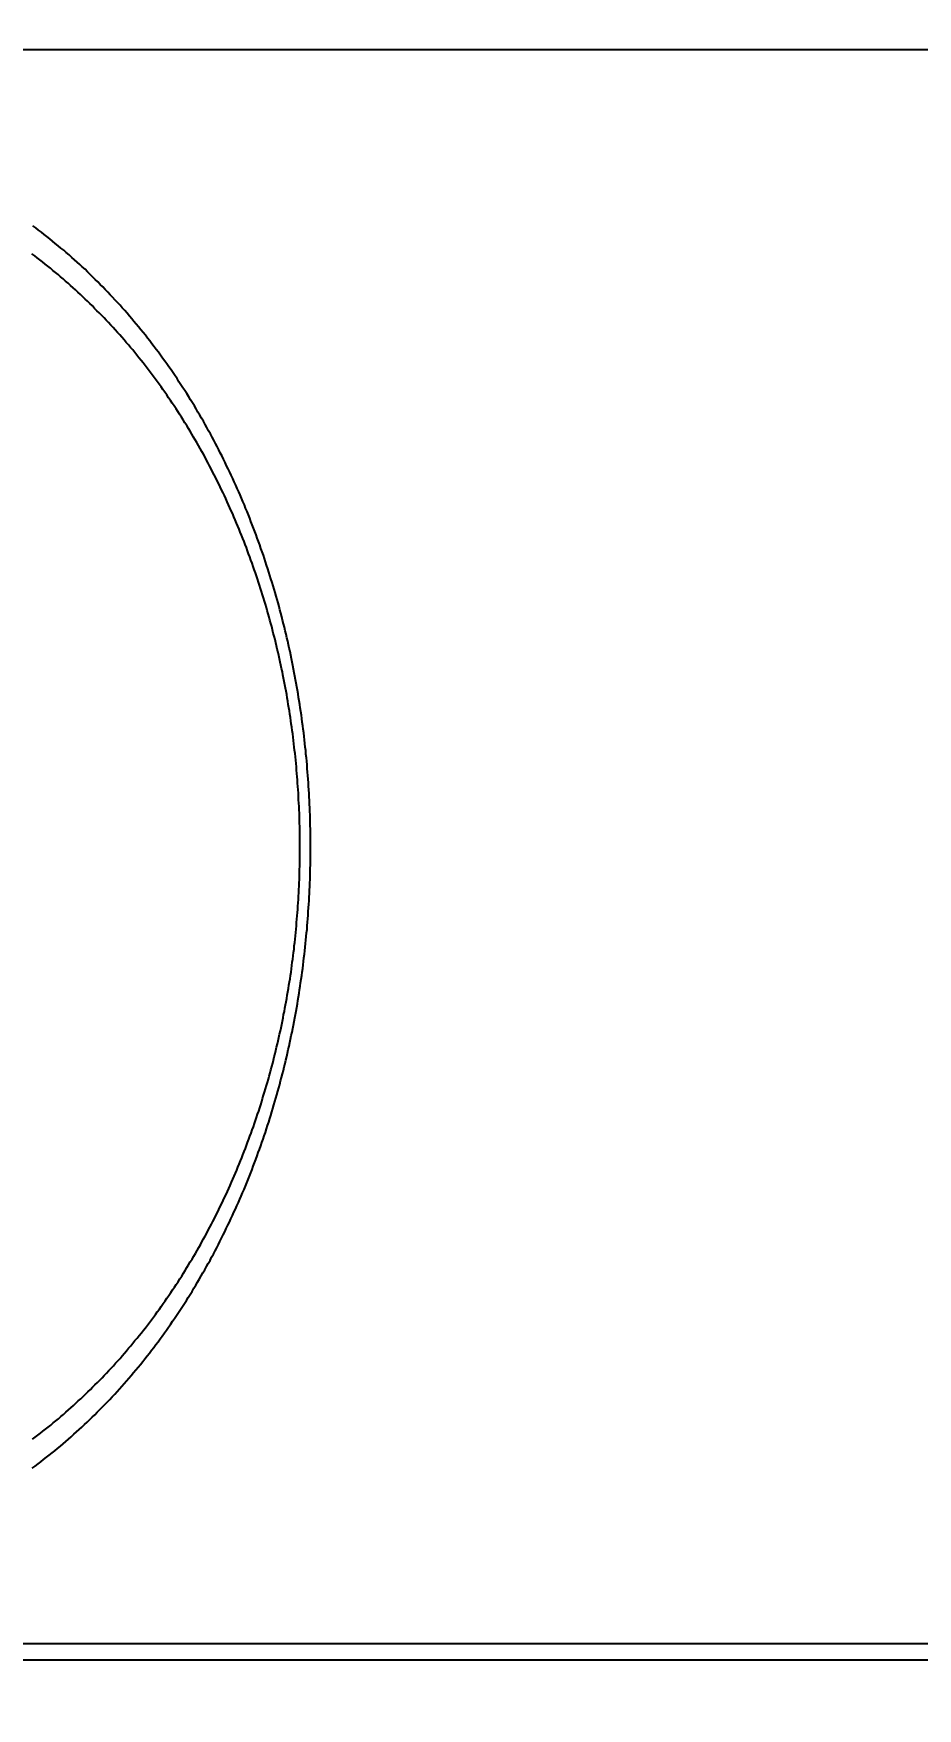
# Model space of a CAD drawing. Header units: millimetres. Extents: x 0 to 3800, y -67 to 2530.
# Drawn here: x 2318.12 to 2324.26, y 1502.66 to 1514.29 of the extents above; entities that cross this region are included whole.
import ezdxf

# ---------------------------------------------------------------- set-up
doc = ezdxf.new("R2010")
doc.units = ezdxf.units.MM
doc.layers.add('내부선 및 부속', color=4, linetype='Continuous')
doc.layers.add('치수선', color=7, linetype='Continuous')
doc.styles.add('____', font='')
doc.styles.get('____').set_extended_font_data('굴림')
doc.dimstyles.new('MSADIM', dxfattribs={"dimtxt": 33, "dimasz": 17, "dimexe": 10, "dimexo": 7.5, "dimgap": 10, "dimtad": 0, "dimtih": 1, "dimtoh": 1, "dimdec": 0, "dimzin": 1, "dimdsep": 46, "dimtxsty": '____', "dimcen": 11.25, "dimadec": 0, "dimazin": 0, "dimtfac": 1, "dimtdec": 0, "dimtix": 1, "dimtmove": 0, "dimatfit": 3, "dimfxl": 1, "dimtolj": 1, "dimtzin": 1, "dimarcsym": 0})

# ---------------------------------------------------------------- blocks, each defined once
blk = doc.blocks.new('*D35')
at = {"layer": '치수선', "color": 0, "linetype": 'Continuous', "lineweight": -2, "transparency": 16777216}
for p, q in [((2924.524, 1577.512), (2924.524, 1252.002)), ((2244.524, 1269.502), (2244.524, 1272.002)), ((2261.524, 1262.002), (2547.243, 1262.002)), ((2907.524, 1262.002), (2621.804, 1262.002))]:
    blk.add_line(p, q, dxfattribs=at)
at = {"layer": '치수선', "color": 0, "linetype": 'Continuous', "transparency": 16777216}
for points in [[(2261.524, 1264.835), (2261.524, 1259.168), (2244.524, 1262.002)], [(2907.524, 1264.835), (2907.524, 1259.168), (2924.524, 1262.002)]]:
    blk.add_solid(points, dxfattribs=at)
at = {"layer": '치수선', "color": 0, "linetype": 'Continuous', "transparency": 16777216, "insert": (2584.524, 1262.002), "char_height": 25, "attachment_point": 5, "style": '____'}
blk.add_mtext('\\A1;680', dxfattribs=at)

msp = doc.modelspace()

# ---------------------------------------------------------------- linework, layer by layer
at = {"layer": '내부선 및 부속', "linetype": 'Continuous'}
for p, q in [((2355.662, 1514.172), (2313.385, 1514.172)), ((2355.662, 1503.108), (2313.385, 1503.108)), ((2355.422, 1502.994), (2313.625, 1502.994))]:
    msp.add_line(p, q, dxfattribs=at)
at = {"layer": '내부선 및 부속', "linetype": 'Continuous', "flags": 128}
for points in [[(2318.114, 1504.326), (2318.134, 1504.341), (2318.154, 1504.356), (2318.173, 1504.371), (2318.193, 1504.386), (2318.212, 1504.402), (2318.232, 1504.417), (2318.251, 1504.433), (2318.27, 1504.448), (2318.29, 1504.464), (2318.309, 1504.48), (2318.328, 1504.496), (2318.347, 1504.512), (2318.365, 1504.529), (2318.384, 1504.545), (2318.403, 1504.562), (2318.421, 1504.578), (2318.439, 1504.595), (2318.458, 1504.612), (2318.476, 1504.629), (2318.494, 1504.646), (2318.512, 1504.663), (2318.53, 1504.68), (2318.548, 1504.698), (2318.565, 1504.715), (2318.583, 1504.733), (2318.6, 1504.751), (2318.618, 1504.768), (2318.635, 1504.786), (2318.652, 1504.804), (2318.669, 1504.823), (2318.686, 1504.841), (2318.703, 1504.859), (2318.719, 1504.877), (2318.736, 1504.896), (2318.752, 1504.915), (2318.769, 1504.933), (2318.785, 1504.952), (2318.801, 1504.971), (2318.817, 1504.99), (2318.833, 1505.009), (2318.849, 1505.028), (2318.865, 1505.047), (2318.881, 1505.067), (2318.896, 1505.086), (2318.911, 1505.106), (2318.927, 1505.125), (2318.942, 1505.145), (2318.957, 1505.165), (2318.972, 1505.184), (2318.987, 1505.204), (2319.002, 1505.224), (2319.016, 1505.244), (2319.031, 1505.265), (2319.045, 1505.285), (2319.06, 1505.305), (2319.074, 1505.325), (2319.088, 1505.346), (2319.102, 1505.366), (2319.116, 1505.387), (2319.13, 1505.408), (2319.143, 1505.428), (2319.157, 1505.449), (2319.17, 1505.47), (2319.184, 1505.491), (2319.197, 1505.512), (2319.21, 1505.533), (2319.223, 1505.554), (2319.236, 1505.576), (2319.249, 1505.597), (2319.262, 1505.618), (2319.274, 1505.64), (2319.287, 1505.661), (2319.299, 1505.683), (2319.311, 1505.704), (2319.324, 1505.726), (2319.336, 1505.748), (2319.348, 1505.769), (2319.359, 1505.791), (2319.371, 1505.813), (2319.383, 1505.835), (2319.394, 1505.857), (2319.406, 1505.879), (2319.417, 1505.901), (2319.428, 1505.924), (2319.439, 1505.946), (2319.45, 1505.968), (2319.461, 1505.99), (2319.472, 1506.013), (2319.483, 1506.035), (2319.493, 1506.058), (2319.504, 1506.08), (2319.514, 1506.103), (2319.524, 1506.125), (2319.535, 1506.148), (2319.535, 1506.148), (2319.545, 1506.171), (2319.555, 1506.194), (2319.564, 1506.216), (2319.574, 1506.239), (2319.584, 1506.262), (2319.593, 1506.285), (2319.603, 1506.308), (2319.612, 1506.331), (2319.621, 1506.354), (2319.631, 1506.377), (2319.64, 1506.401), (2319.648, 1506.424), (2319.657, 1506.447), (2319.666, 1506.47), (2319.675, 1506.494), (2319.683, 1506.517), (2319.691, 1506.54), (2319.7, 1506.564), (2319.708, 1506.587), (2319.716, 1506.611), (2319.724, 1506.634), (2319.732, 1506.658), (2319.74, 1506.682), (2319.747, 1506.705), (2319.755, 1506.729), (2319.763, 1506.753), (2319.77, 1506.776), (2319.777, 1506.8), (2319.784, 1506.824), (2319.791, 1506.848), (2319.798, 1506.871), (2319.805, 1506.895), (2319.812, 1506.919), (2319.819, 1506.943), (2319.825, 1506.967), (2319.832, 1506.991), (2319.838, 1507.015), (2319.845, 1507.039), (2319.851, 1507.063), (2319.857, 1507.087), (2319.863, 1507.112), (2319.869, 1507.136), (2319.874, 1507.16), (2319.88, 1507.184), (2319.886, 1507.208), (2319.891, 1507.232), (2319.897, 1507.257), (2319.902, 1507.281), (2319.907, 1507.305), (2319.912, 1507.33), (2319.917, 1507.354), (2319.922, 1507.378), (2319.927, 1507.403), (2319.932, 1507.427), (2319.936, 1507.452), (2319.941, 1507.476), (2319.945, 1507.5), (2319.95, 1507.525), (2319.954, 1507.549), (2319.958, 1507.574), (2319.962, 1507.598), (2319.966, 1507.623), (2319.97, 1507.648), (2319.974, 1507.672), (2319.977, 1507.697), (2319.981, 1507.721), (2319.984, 1507.746), (2319.988, 1507.771), (2319.991, 1507.795), (2319.994, 1507.82), (2319.997, 1507.845), (2320, 1507.869), (2320.003, 1507.894), (2320.006, 1507.919), (2320.009, 1507.943), (2320.011, 1507.968), (2320.014, 1507.993), (2320.016, 1508.018), (2320.018, 1508.042), (2320.021, 1508.067), (2320.023, 1508.092), (2320.025, 1508.117), (2320.027, 1508.141), (2320.029, 1508.166), (2320.03, 1508.191), (2320.032, 1508.216), (2320.034, 1508.241), (2320.035, 1508.265), (2320.036, 1508.29), (2320.038, 1508.315), (2320.039, 1508.34), (2320.04, 1508.365), (2320.041, 1508.389), (2320.042, 1508.414), (2320.043, 1508.439), (2320.043, 1508.464), (2320.044, 1508.489), (2320.045, 1508.514), (2320.045, 1508.539), (2320.045, 1508.563), (2320.045, 1508.563), (2320.046, 1508.588), (2320.046, 1508.613), (2320.046, 1508.638), (2320.046, 1508.663), (2320.046, 1508.688), (2320.045, 1508.712), (2320.045, 1508.737), (2320.045, 1508.762), (2320.044, 1508.787), (2320.044, 1508.812), (2320.043, 1508.837), (2320.042, 1508.862), (2320.041, 1508.886), (2320.04, 1508.911), (2320.039, 1508.936), (2320.038, 1508.961), (2320.037, 1508.986), (2320.035, 1509.011), (2320.034, 1509.035), (2320.032, 1509.06), (2320.031, 1509.085), (2320.029, 1509.11), (2320.027, 1509.135), (2320.025, 1509.159), (2320.023, 1509.184), (2320.021, 1509.209), (2320.019, 1509.234), (2320.017, 1509.258), (2320.014, 1509.283), (2320.012, 1509.308), (2320.009, 1509.333), (2320.006, 1509.357), (2320.004, 1509.382), (2320.001, 1509.407), (2319.998, 1509.431), (2319.995, 1509.456), (2319.992, 1509.481), (2319.988, 1509.505), (2319.985, 1509.53), (2319.982, 1509.555), (2319.978, 1509.579), (2319.974, 1509.604), (2319.971, 1509.628), (2319.967, 1509.653), (2319.963, 1509.677), (2319.959, 1509.702), (2319.955, 1509.727), (2319.95, 1509.751), (2319.946, 1509.775), (2319.942, 1509.8), (2319.937, 1509.824), (2319.933, 1509.849), (2319.928, 1509.873), (2319.923, 1509.898), (2319.918, 1509.922), (2319.913, 1509.946), (2319.908, 1509.971), (2319.903, 1509.995), (2319.898, 1510.019), (2319.892, 1510.043), (2319.887, 1510.068), (2319.881, 1510.092), (2319.876, 1510.116), (2319.87, 1510.14), (2319.864, 1510.164), (2319.858, 1510.189), (2319.852, 1510.213), (2319.846, 1510.237), (2319.839, 1510.261), (2319.833, 1510.285), (2319.827, 1510.309), (2319.82, 1510.333), (2319.813, 1510.357), (2319.807, 1510.381), (2319.8, 1510.405), (2319.793, 1510.428), (2319.786, 1510.452), (2319.779, 1510.476), (2319.771, 1510.5), (2319.764, 1510.524), (2319.756, 1510.547), (2319.749, 1510.571), (2319.741, 1510.595), (2319.733, 1510.618), (2319.726, 1510.642), (2319.718, 1510.665), (2319.71, 1510.689), (2319.701, 1510.712), (2319.693, 1510.736), (2319.685, 1510.759), (2319.676, 1510.782), (2319.668, 1510.806), (2319.659, 1510.829), (2319.65, 1510.852), (2319.641, 1510.876), (2319.632, 1510.899), (2319.623, 1510.922), (2319.614, 1510.945), (2319.605, 1510.968), (2319.595, 1510.991), (2319.595, 1510.991), (2319.586, 1511.014), (2319.576, 1511.037), (2319.566, 1511.06), (2319.557, 1511.083), (2319.547, 1511.105), (2319.537, 1511.128), (2319.527, 1511.151), (2319.516, 1511.173), (2319.506, 1511.196), (2319.495, 1511.219), (2319.485, 1511.241), (2319.474, 1511.264), (2319.463, 1511.286), (2319.453, 1511.308), (2319.442, 1511.331), (2319.431, 1511.353), (2319.419, 1511.375), (2319.408, 1511.397), (2319.397, 1511.419), (2319.385, 1511.441), (2319.374, 1511.463), (2319.362, 1511.485), (2319.35, 1511.507), (2319.338, 1511.529), (2319.326, 1511.55), (2319.314, 1511.572), (2319.302, 1511.594), (2319.289, 1511.615), (2319.277, 1511.637), (2319.264, 1511.658), (2319.251, 1511.68), (2319.239, 1511.701), (2319.226, 1511.722), (2319.213, 1511.743), (2319.2, 1511.765), (2319.186, 1511.786), (2319.173, 1511.807), (2319.16, 1511.827), (2319.146, 1511.848), (2319.132, 1511.869), (2319.119, 1511.89), (2319.105, 1511.91), (2319.091, 1511.931), (2319.077, 1511.951), (2319.062, 1511.972), (2319.048, 1511.992), (2319.034, 1512.012), (2319.019, 1512.032), (2319.004, 1512.053), (2318.99, 1512.073), (2318.975, 1512.092), (2318.96, 1512.112), (2318.945, 1512.132), (2318.93, 1512.152), (2318.914, 1512.171), (2318.899, 1512.191), (2318.884, 1512.21), (2318.868, 1512.23), (2318.852, 1512.249), (2318.836, 1512.268), (2318.82, 1512.287), (2318.804, 1512.306), (2318.788, 1512.325), (2318.772, 1512.344), (2318.756, 1512.363), (2318.739, 1512.381), (2318.723, 1512.4), (2318.706, 1512.418), (2318.689, 1512.436), (2318.672, 1512.455), (2318.655, 1512.473), (2318.638, 1512.491), (2318.621, 1512.509), (2318.604, 1512.527), (2318.586, 1512.544), (2318.569, 1512.562), (2318.551, 1512.579), (2318.533, 1512.597), (2318.516, 1512.614), (2318.498, 1512.631), (2318.48, 1512.649), (2318.461, 1512.666), (2318.443, 1512.682), (2318.425, 1512.699), (2318.406, 1512.716), (2318.388, 1512.732), (2318.369, 1512.749), (2318.35, 1512.765), (2318.332, 1512.781), (2318.313, 1512.797), (2318.294, 1512.813), (2318.274, 1512.829), (2318.255, 1512.845), (2318.236, 1512.861), (2318.216, 1512.876), (2318.197, 1512.891), (2318.177, 1512.907), (2318.158, 1512.922), (2318.138, 1512.937), (2318.118, 1512.952)], [(2318.115, 1504.527), (2318.133, 1504.541), (2318.152, 1504.555), (2318.17, 1504.569), (2318.188, 1504.583), (2318.206, 1504.597), (2318.224, 1504.612), (2318.242, 1504.626), (2318.26, 1504.641), (2318.277, 1504.655), (2318.295, 1504.67), (2318.313, 1504.685), (2318.33, 1504.7), (2318.347, 1504.715), (2318.365, 1504.731), (2318.382, 1504.746), (2318.399, 1504.761), (2318.416, 1504.777), (2318.433, 1504.793), (2318.45, 1504.808), (2318.467, 1504.824), (2318.483, 1504.84), (2318.5, 1504.856), (2318.517, 1504.872), (2318.533, 1504.888), (2318.549, 1504.904), (2318.566, 1504.921), (2318.582, 1504.937), (2318.598, 1504.954), (2318.614, 1504.97), (2318.63, 1504.987), (2318.645, 1505.004), (2318.661, 1505.021), (2318.677, 1505.038), (2318.692, 1505.055), (2318.708, 1505.072), (2318.723, 1505.089), (2318.738, 1505.107), (2318.753, 1505.124), (2318.768, 1505.141), (2318.783, 1505.159), (2318.798, 1505.177), (2318.813, 1505.194), (2318.827, 1505.212), (2318.842, 1505.23), (2318.857, 1505.248), (2318.871, 1505.266), (2318.885, 1505.284), (2318.899, 1505.302), (2318.913, 1505.32), (2318.927, 1505.339), (2318.941, 1505.357), (2318.955, 1505.375), (2318.969, 1505.394), (2318.982, 1505.413), (2318.996, 1505.431), (2319.009, 1505.45), (2319.023, 1505.469), (2319.036, 1505.488), (2319.049, 1505.507), (2319.062, 1505.526), (2319.075, 1505.545), (2319.088, 1505.564), (2319.101, 1505.583), (2319.113, 1505.602), (2319.126, 1505.621), (2319.138, 1505.641), (2319.151, 1505.66), (2319.163, 1505.68), (2319.175, 1505.699), (2319.187, 1505.719), (2319.199, 1505.739), (2319.211, 1505.758), (2319.223, 1505.778), (2319.235, 1505.798), (2319.246, 1505.818), (2319.258, 1505.838), (2319.269, 1505.858), (2319.281, 1505.878), (2319.292, 1505.898), (2319.303, 1505.918), (2319.314, 1505.938), (2319.325, 1505.959), (2319.336, 1505.979), (2319.347, 1505.999), (2319.357, 1506.02), (2319.368, 1506.04), (2319.378, 1506.061), (2319.389, 1506.081), (2319.399, 1506.102), (2319.409, 1506.123), (2319.409, 1506.123), (2319.419, 1506.143), (2319.429, 1506.164), (2319.439, 1506.185), (2319.449, 1506.206), (2319.459, 1506.227), (2319.468, 1506.248), (2319.478, 1506.269), (2319.487, 1506.29), (2319.497, 1506.311), (2319.506, 1506.332), (2319.515, 1506.353), (2319.524, 1506.374), (2319.533, 1506.396), (2319.542, 1506.417), (2319.551, 1506.438), (2319.559, 1506.46), (2319.568, 1506.481), (2319.576, 1506.502), (2319.585, 1506.524), (2319.593, 1506.545), (2319.601, 1506.567), (2319.609, 1506.588), (2319.617, 1506.61), (2319.625, 1506.632), (2319.633, 1506.653), (2319.641, 1506.675), (2319.649, 1506.697), (2319.656, 1506.719), (2319.664, 1506.74), (2319.671, 1506.762), (2319.678, 1506.784), (2319.686, 1506.806), (2319.693, 1506.828), (2319.7, 1506.85), (2319.707, 1506.872), (2319.713, 1506.894), (2319.72, 1506.916), (2319.727, 1506.938), (2319.733, 1506.96), (2319.74, 1506.982), (2319.746, 1507.004), (2319.753, 1507.026), (2319.759, 1507.049), (2319.765, 1507.071), (2319.771, 1507.093), (2319.777, 1507.115), (2319.783, 1507.138), (2319.788, 1507.16), (2319.794, 1507.182), (2319.8, 1507.205), (2319.805, 1507.227), (2319.81, 1507.249), (2319.816, 1507.272), (2319.821, 1507.294), (2319.826, 1507.317), (2319.831, 1507.339), (2319.836, 1507.362), (2319.841, 1507.384), (2319.846, 1507.407), (2319.85, 1507.429), (2319.855, 1507.452), (2319.859, 1507.475), (2319.864, 1507.497), (2319.868, 1507.52), (2319.872, 1507.543), (2319.876, 1507.565), (2319.881, 1507.588), (2319.884, 1507.611), (2319.888, 1507.633), (2319.892, 1507.656), (2319.896, 1507.679), (2319.899, 1507.702), (2319.903, 1507.724), (2319.906, 1507.747), (2319.91, 1507.77), (2319.913, 1507.793), (2319.916, 1507.816), (2319.919, 1507.839), (2319.922, 1507.861), (2319.925, 1507.884), (2319.928, 1507.907), (2319.931, 1507.93), (2319.933, 1507.953), (2319.936, 1507.976), (2319.938, 1507.999), (2319.941, 1508.022), (2319.943, 1508.045), (2319.945, 1508.068), (2319.947, 1508.091), (2319.949, 1508.114), (2319.951, 1508.137), (2319.953, 1508.16), (2319.955, 1508.183), (2319.957, 1508.206), (2319.958, 1508.229), (2319.96, 1508.252), (2319.961, 1508.275), (2319.963, 1508.298), (2319.964, 1508.321), (2319.965, 1508.344), (2319.965, 1508.344), (2319.966, 1508.367), (2319.967, 1508.39), (2319.968, 1508.413), (2319.969, 1508.436), (2319.969, 1508.459), (2319.97, 1508.482), (2319.971, 1508.505), (2319.971, 1508.528), (2319.971, 1508.551), (2319.972, 1508.574), (2319.972, 1508.597), (2319.972, 1508.62), (2319.972, 1508.643), (2319.972, 1508.666), (2319.972, 1508.689), (2319.972, 1508.712), (2319.971, 1508.735), (2319.971, 1508.758), (2319.971, 1508.781), (2319.97, 1508.804), (2319.969, 1508.828), (2319.969, 1508.851), (2319.968, 1508.874), (2319.967, 1508.897), (2319.966, 1508.92), (2319.965, 1508.943), (2319.963, 1508.966), (2319.962, 1508.989), (2319.961, 1509.012), (2319.959, 1509.035), (2319.958, 1509.058), (2319.956, 1509.081), (2319.955, 1509.104), (2319.953, 1509.127), (2319.951, 1509.149), (2319.949, 1509.172), (2319.947, 1509.195), (2319.945, 1509.218), (2319.943, 1509.241), (2319.94, 1509.264), (2319.938, 1509.287), (2319.935, 1509.31), (2319.933, 1509.333), (2319.93, 1509.356), (2319.927, 1509.378), (2319.925, 1509.401), (2319.922, 1509.424), (2319.919, 1509.447), (2319.916, 1509.47), (2319.912, 1509.493), (2319.909, 1509.515), (2319.906, 1509.538), (2319.902, 1509.561), (2319.899, 1509.584), (2319.895, 1509.606), (2319.891, 1509.629), (2319.888, 1509.652), (2319.884, 1509.674), (2319.88, 1509.697), (2319.876, 1509.72), (2319.872, 1509.742), (2319.867, 1509.765), (2319.863, 1509.788), (2319.859, 1509.81), (2319.854, 1509.833), (2319.85, 1509.855), (2319.845, 1509.878), (2319.84, 1509.9), (2319.835, 1509.923), (2319.83, 1509.945), (2319.825, 1509.968), (2319.82, 1509.99), (2319.815, 1510.013), (2319.81, 1510.035), (2319.804, 1510.057), (2319.799, 1510.08), (2319.793, 1510.102), (2319.787, 1510.124), (2319.782, 1510.147), (2319.776, 1510.169), (2319.77, 1510.191), (2319.764, 1510.213), (2319.758, 1510.235), (2319.752, 1510.258), (2319.745, 1510.28), (2319.739, 1510.302), (2319.732, 1510.324), (2319.726, 1510.346), (2319.719, 1510.368), (2319.713, 1510.39), (2319.706, 1510.412), (2319.699, 1510.434), (2319.692, 1510.456), (2319.685, 1510.478), (2319.677, 1510.5), (2319.67, 1510.522), (2319.663, 1510.543), (2319.655, 1510.565), (2319.648, 1510.587), (2319.64, 1510.609), (2319.64, 1510.609), (2319.632, 1510.63), (2319.624, 1510.652), (2319.616, 1510.674), (2319.608, 1510.695), (2319.6, 1510.717), (2319.592, 1510.738), (2319.584, 1510.76), (2319.575, 1510.781), (2319.567, 1510.803), (2319.558, 1510.824), (2319.549, 1510.845), (2319.541, 1510.867), (2319.532, 1510.888), (2319.523, 1510.909), (2319.514, 1510.93), (2319.505, 1510.952), (2319.495, 1510.973), (2319.486, 1510.994), (2319.477, 1511.015), (2319.467, 1511.036), (2319.457, 1511.057), (2319.448, 1511.078), (2319.438, 1511.098), (2319.428, 1511.119), (2319.418, 1511.14), (2319.408, 1511.161), (2319.398, 1511.181), (2319.387, 1511.202), (2319.377, 1511.223), (2319.366, 1511.243), (2319.356, 1511.264), (2319.345, 1511.284), (2319.334, 1511.304), (2319.324, 1511.325), (2319.313, 1511.345), (2319.302, 1511.365), (2319.29, 1511.385), (2319.279, 1511.406), (2319.268, 1511.426), (2319.256, 1511.446), (2319.245, 1511.466), (2319.233, 1511.485), (2319.221, 1511.505), (2319.21, 1511.525), (2319.198, 1511.545), (2319.186, 1511.565), (2319.174, 1511.584), (2319.161, 1511.604), (2319.149, 1511.623), (2319.137, 1511.643), (2319.124, 1511.662), (2319.112, 1511.681), (2319.099, 1511.701), (2319.086, 1511.72), (2319.073, 1511.739), (2319.06, 1511.758), (2319.047, 1511.777), (2319.034, 1511.796), (2319.021, 1511.815), (2319.008, 1511.833), (2318.994, 1511.852), (2318.981, 1511.871), (2318.967, 1511.889), (2318.953, 1511.908), (2318.939, 1511.926), (2318.925, 1511.945), (2318.911, 1511.963), (2318.897, 1511.981), (2318.883, 1511.999), (2318.869, 1512.017), (2318.854, 1512.035), (2318.84, 1512.053), (2318.825, 1512.071), (2318.811, 1512.089), (2318.796, 1512.107), (2318.781, 1512.124), (2318.766, 1512.142), (2318.751, 1512.159), (2318.736, 1512.177), (2318.721, 1512.194), (2318.705, 1512.211), (2318.69, 1512.228), (2318.675, 1512.245), (2318.659, 1512.262), (2318.643, 1512.279), (2318.627, 1512.296), (2318.612, 1512.313), (2318.596, 1512.329), (2318.579, 1512.346), (2318.563, 1512.362), (2318.547, 1512.378), (2318.531, 1512.395), (2318.514, 1512.411), (2318.498, 1512.427), (2318.481, 1512.443), (2318.465, 1512.459), (2318.448, 1512.475), (2318.431, 1512.49), (2318.414, 1512.506), (2318.397, 1512.521), (2318.397, 1512.521), (2318.38, 1512.537), (2318.362, 1512.552), (2318.345, 1512.567), (2318.328, 1512.582), (2318.31, 1512.597), (2318.293, 1512.612), (2318.275, 1512.627), (2318.257, 1512.642), (2318.24, 1512.657), (2318.222, 1512.671), (2318.204, 1512.685), (2318.186, 1512.7), (2318.167, 1512.714), (2318.149, 1512.728), (2318.131, 1512.742), (2318.112, 1512.756)]]:
    msp.add_lwpolyline(points, dxfattribs=at)

# ---------------------------------------------------------------- dimensions: what is measured, and where the dimension line sits
at = {"layer": '치수선', "linetype": 'Continuous'}
dim = msp.add_linear_dim(base=(2244.524, 1262.002), p1=(2924.524, 1585.012), p2=(2244.524, 1262.002), dimstyle='MSADIM', override={"dimtxt": 25}, dxfattribs=at)
dim.commit()
dim.dimension.update_dxf_attribs({"geometry": '*D35', "text_midpoint": (2584.524, 1262.002)})

doc.saveas('drawing.dxf')
